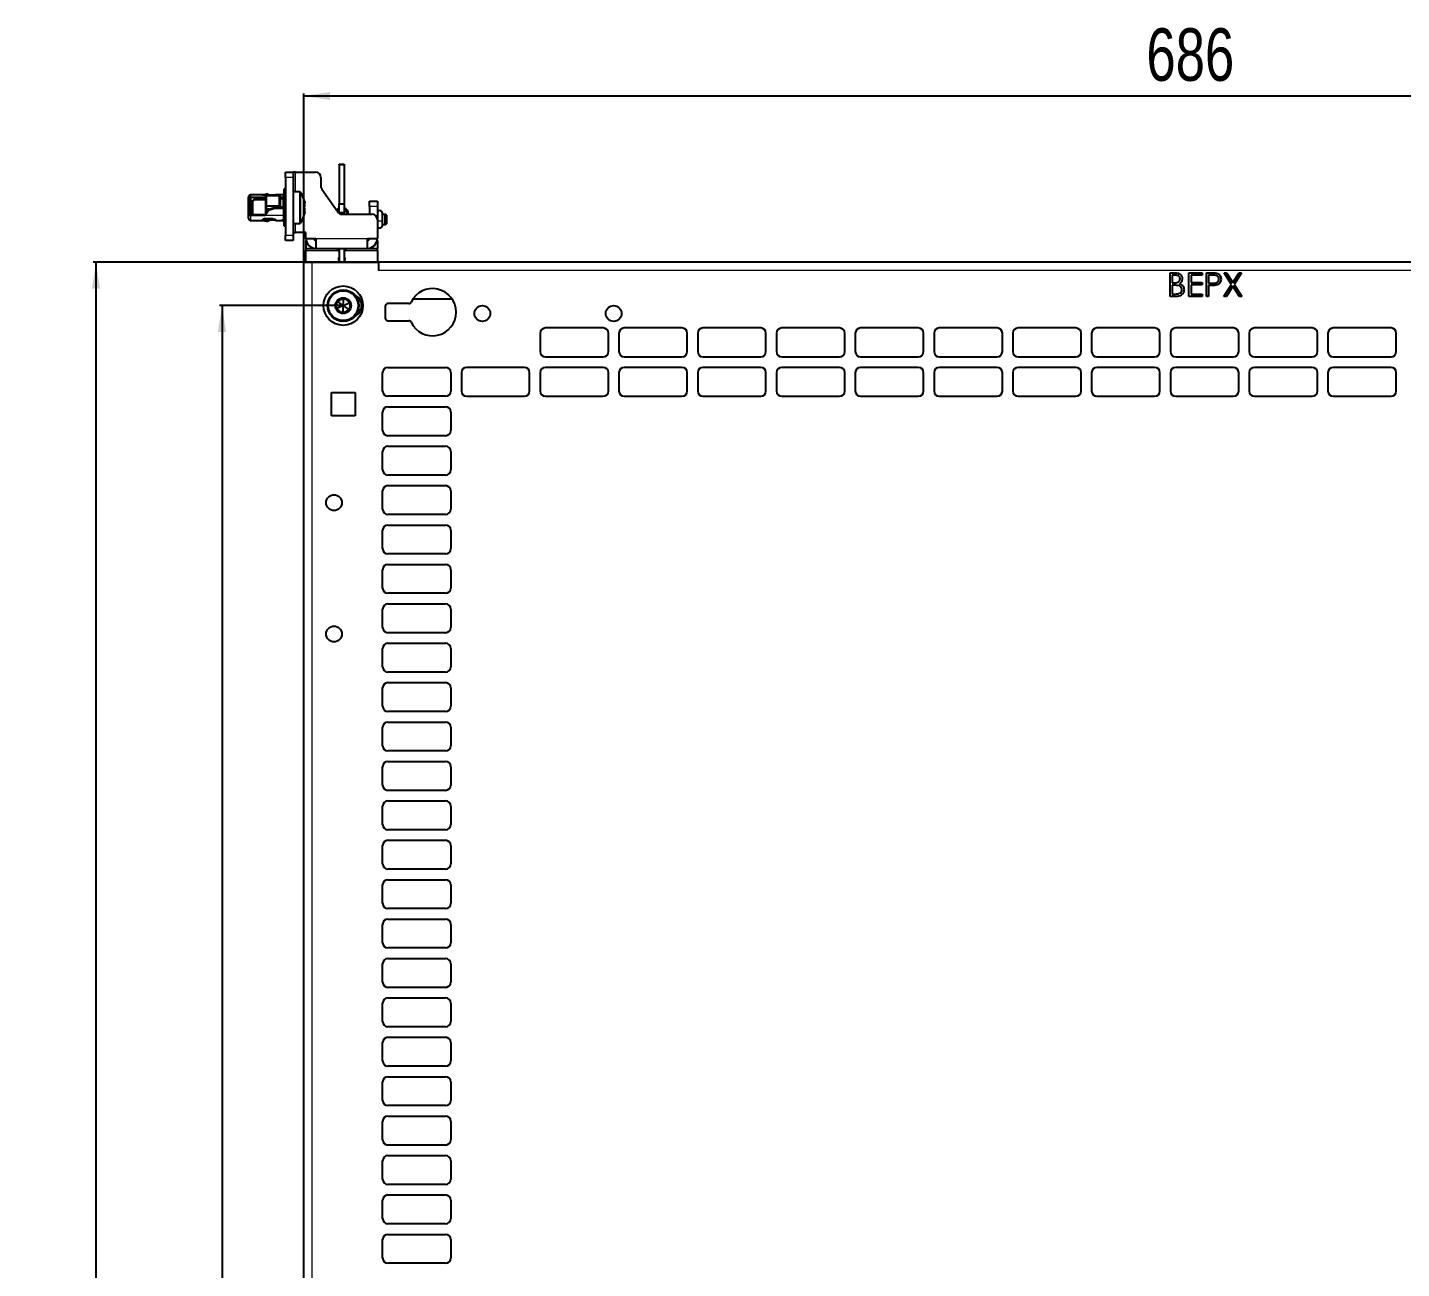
# Model space of a CAD drawing. Header units: millimetres. Extents: x -815 to 1037, y -273 to 1990.
# Drawn here: x -815 to -292, y 1464 to 1936 of the extents above; entities that cross this region are included whole.
import ezdxf

# ---------------------------------------------------------------- set-up
doc = ezdxf.new("R2010")
doc.units = ezdxf.units.MM
doc.layers.add('FORMAT', color=7, linetype='Continuous')
doc.styles.add('SLDTEXTSTYLE0', font='TXT', dxfattribs={"width": 0.75})
doc.dimstyles.new('SLDDIMSTYLE0', dxfattribs={"dimtxt": 20, "dimasz": 10, "dimexe": 0, "dimexo": 0.0625, "dimgap": 5, "dimtad": 2, "dimdec": 1, "dimrnd": 1e-09, "dimzin": 12, "dimdsep": 46, "dimtxsty": 'SLDTEXTSTYLE0', "dimsah": 1, "dimcen": 0.09, "dimadec": 0, "dimazin": 3, "dimtfac": 1, "dimtofl": 0, "dimtmove": 0, "dimatfit": 3, "dimfxl": 0, "dimfrac": 2, "dimtolj": 1, "dimtzin": 12, "dimarcsym": 0})

# ---------------------------------------------------------------- blocks, each defined once
blk = doc.blocks.new('_D')
at = {"layer": 'FORMAT'}
for p, q in [((-681.6, 1846.84), (-790.24, 1846.84)), ((-789.24, 1846.84), (-789.24, -36.18)), ((-681.6, -36.18), (-790.24, -36.18))]:
    blk.add_line(p, q, dxfattribs=at)
for points in [[(-789.24, 1846.84), (-790.77, 1836.84), (-787.7, 1836.84)], [(-789.24, -36.18), (-787.7, -26.18), (-790.77, -26.18)]]:
    blk.add_solid(points, dxfattribs=at)
at = {"layer": 'FORMAT', "insert": (-815.02, 875.77), "char_height": 20, "attachment_point": 1, "rotation": 90, "style": 'SLDTEXTSTYLE0'}
blk.add_mtext('1883', dxfattribs=at)
blk = doc.blocks.new('_D_1')
at = {"layer": 'FORMAT'}
for p, q in [((-710.09, 1846.84), (-710.09, 1911.13)), ((-710.09, 1910.13), (-24.09, 1910.13)), ((-24.09, 1846.84), (-24.09, 1911.13))]:
    blk.add_line(p, q, dxfattribs=at)
for points in [[(-710.09, 1910.13), (-700.09, 1908.59), (-700.09, 1911.66)], [(-24.09, 1910.13), (-34.09, 1911.66), (-34.09, 1908.59)]]:
    blk.add_solid(points, dxfattribs=at)
at = {"layer": 'FORMAT', "insert": (-389.25, 1935.91), "char_height": 20, "attachment_point": 1, "style": 'SLDTEXTSTYLE0'}
blk.add_mtext('686', dxfattribs=at)
blk = doc.blocks.new('_D_5')
at = {"layer": 'FORMAT'}
for p, q in [((-695.1, 1830.33), (-742.24, 1830.33)), ((-741.24, 1830.33), (-741.24, -19.67)), ((-695.1, -19.67), (-742.24, -19.67))]:
    blk.add_line(p, q, dxfattribs=at)
for points in [[(-741.24, 1830.33), (-742.77, 1820.33), (-739.7, 1820.33)], [(-741.24, -19.67), (-739.7, -9.67), (-742.77, -9.67)]]:
    blk.add_solid(points, dxfattribs=at)
at = {"layer": 'FORMAT', "insert": (-767.02, 875.77), "char_height": 20, "attachment_point": 1, "rotation": 90, "style": 'SLDTEXTSTYLE0'}
blk.add_mtext('1850', dxfattribs=at)

msp = doc.modelspace()

# ---------------------------------------------------------------- linework, layer by layer
at = {"color": 7, "linetype": 'Continuous', "lineweight": 25}
for p, q in [((-696.69, 1884.13), (-694.69, 1884.13)), ((-696.69, 1883.76), (-696.69, 1884.13)), ((-696.69, 1883.76), (-696.69, 1869.13)), ((-694.69, 1884.13), (-694.69, 1883.76)), ((-694.69, 1883.76), (-694.69, 1869.13)), ((-717.09, 1881.13), (-714.09, 1881.13)), ((-717.09, 1879.13), (-717.09, 1881.13)), ((-717.09, 1879.13), (-717.09, 1857.13)), ((-714.09, 1881.13), (-714.09, 1879.13)), ((-713.29, 1881.13), (-714.09, 1881.13)), ((-714.09, 1879.13), (-714.09, 1857.13)), ((-713.29, 1881.13), (-705.59, 1881.13)), ((-703.59, 1879.13), (-703.59, 1875.76)), ((-717.59, 1864.93), (-717.59, 1874.73)), ((-717.09, 1874.73), (-717.59, 1874.73)), ((-711.76, 1873.63), (-714.09, 1873.63)), ((-703.22, 1874.61), (-697.18, 1865.98)), ((-731.09, 1870.93), (-731.09, 1871.78)), ((-731.09, 1870.93), (-730.59, 1870.93)), ((-731.09, 1869.5), (-731.09, 1870.93)), ((-730.59, 1869.5), (-731.09, 1869.5)), ((-731.09, 1869.27), (-731.09, 1869.5)), ((-731.09, 1864.98), (-731.09, 1869.27)), ((-730.59, 1869.27), (-731.09, 1869.27)), ((-730.59, 1870.93), (-730.59, 1869.5)), ((-730.59, 1869.5), (-730.59, 1869.27)), ((-730.59, 1869.27), (-730.59, 1864.98)), ((-725.69, 1872.48), (-730.39, 1872.48)), ((-728.39, 1871.48), (-730.39, 1871.48)), ((-730.39, 1870.26), (-730.39, 1870.06)), ((-729.89, 1869.88), (-730.39, 1869.88)), ((-730.39, 1869.88), (-730.39, 1869.65)), ((-730.39, 1869.65), (-729.89, 1869.65)), ((-730.39, 1869.47), (-730.39, 1869.05)), ((-730.09, 1869.05), (-730.39, 1869.05)), ((-730.39, 1869.05), (-730.39, 1868.9)), ((-730.39, 1868.9), (-730.09, 1868.9)), ((-730.09, 1865.13), (-730.09, 1869.65)), ((-729.89, 1869.65), (-729.89, 1869.88)), ((-729.59, 1870.01), (-729.59, 1864.99)), ((-724.49, 1870.63), (-728.91, 1870.63)), ((-728.39, 1871.09), (-728.39, 1871.48)), ((-724.49, 1871.48), (-728.39, 1871.48)), ((-728.39, 1871.09), (-724.49, 1871.09)), ((-724.59, 1872.65), (-725.69, 1872.46)), ((-725.69, 1872.48), (-725.69, 1872.47)), ((-725.69, 1872.45), (-725.69, 1872.47)), ((-721.89, 1872.36), (-725.19, 1872.36)), ((-724.49, 1871.94), (-724.37, 1872.18)), ((-724.49, 1868.34), (-724.49, 1871.94)), ((-724.49, 1868.34), (-724.37, 1868.21)), ((-724.49, 1867.15), (-724.49, 1868.34)), ((-724.37, 1872.18), (-724.37, 1868.21)), ((-719.29, 1872.18), (-724.37, 1872.18)), ((-719.29, 1868.21), (-724.37, 1868.21)), ((-724.37, 1868.21), (-724.37, 1867.01)), ((-723.16, 1872.41), (-723.08, 1872.36)), ((-718.06, 1872.48), (-720.71, 1872.48)), ((-719.29, 1868.21), (-719.29, 1872.18)), ((-719.29, 1872.18), (-719.09, 1872.04)), ((-719.29, 1868.21), (-719.09, 1868.29)), ((-719.29, 1867.68), (-719.29, 1868.21)), ((-719.09, 1872.04), (-719.09, 1868.29)), ((-717.79, 1871.48), (-719.09, 1871.48)), ((-719.09, 1871.09), (-717.79, 1871.09)), ((-719.09, 1868.29), (-719.09, 1867.76)), ((-718.04, 1872.48), (-717.79, 1872.48)), ((-717.89, 1871.09), (-717.89, 1867.42)), ((-717.59, 1870.63), (-717.89, 1870.63)), ((-696.69, 1869.13), (-694.69, 1869.13)), ((-696.69, 1865.63), (-696.69, 1869.13)), ((-694.69, 1869.13), (-694.69, 1865.63)), ((-685.09, 1870.13), (-682.09, 1870.13)), ((-685.09, 1868.13), (-685.09, 1870.13)), ((-685.09, 1868.13), (-685.09, 1865.13)), ((-682.09, 1870.13), (-682.09, 1868.13)), ((-682.09, 1868.13), (-682.09, 1863.13)), ((-730.59, 1864.98), (-731.09, 1864.98)), ((-731.09, 1863.48), (-731.09, 1864.98)), ((-730.39, 1866.35), (-730.09, 1866.35)), ((-730.39, 1865.6), (-730.09, 1865.6)), ((-730.39, 1864.99), (-730.39, 1865.6)), ((-730.39, 1864.99), (-724.79, 1864.99)), ((-724.79, 1864.69), (-730.39, 1864.69)), ((-730.39, 1862.78), (-725.69, 1862.78)), ((-730.09, 1865.13), (-729.95, 1864.99)), ((-725.69, 1862.99), (-725.69, 1863.12)), ((-725.69, 1862.99), (-725.69, 1862.78)), ((-725.69, 1862.79), (-724.59, 1862.6)), ((-721.89, 1863.33), (-725.19, 1863.33)), ((-724.79, 1864.99), (-723.63, 1866.58)), ((-723.63, 1866.28), (-724.79, 1864.69)), ((-724.79, 1864.99), (-724.79, 1864.69)), ((-724.49, 1867.15), (-724.37, 1867.01)), ((-724.49, 1865.4), (-724.49, 1867.15)), ((-723.14, 1867.01), (-724.37, 1867.01)), ((-724.37, 1867.01), (-724.37, 1865.56)), ((-721.89, 1862.89), (-723.08, 1862.89)), ((-722.76, 1863.14), (-722.87, 1863.33)), ((-722.76, 1863.13), (-722.76, 1863.13)), ((-720.88, 1867.67), (-721.72, 1867.56)), ((-720.71, 1862.78), (-718.06, 1862.78)), ((-720.69, 1862.78), (-720.71, 1862.78)), ((-719.29, 1867.68), (-720.69, 1867.68)), ((-720.69, 1867.47), (-718.54, 1867.47)), ((-720.69, 1862.78), (-720.69, 1862.91)), ((-719.09, 1867.76), (-719.29, 1867.68)), ((-718.54, 1867.78), (-719.09, 1867.78)), ((-718.59, 1862.81), (-718.59, 1862.83)), ((-718.04, 1862.95), (-717.79, 1862.95)), ((-718.04, 1862.78), (-717.79, 1862.78)), ((-717.59, 1867.47), (-717.89, 1867.43)), ((-717.79, 1867.18), (-717.79, 1866.88)), ((-717.79, 1866.88), (-717.79, 1864.69)), ((-717.59, 1864.93), (-717.09, 1864.93)), ((-717.59, 1864.57), (-717.59, 1863.32)), ((-717.59, 1863.32), (-717.09, 1863.32)), ((-717.59, 1860.77), (-717.59, 1863.32)), ((-717.09, 1864.63), (-717.09, 1864.63)), ((-694.69, 1865.63), (-696.69, 1865.63)), ((-696.69, 1865.63), (-696.69, 1865.48)), ((-695.54, 1865.13), (-684.09, 1865.13)), ((-694.69, 1865.63), (-694.69, 1865.13)), ((-693.76, 1865.6), (-693.76, 1865.13)), ((-693.76, 1865.6), (-693.76, 1865.6)), ((-693.16, 1865.13), (-693.16, 1865.61)), ((-682.05, 1865.03), (-682.09, 1865.03)), ((-682.09, 1863.13), (-682.09, 1855.93)), ((-682.05, 1865.54), (-682.05, 1862.8)), ((-682.05, 1862.8), (-682.05, 1860.84)), ((-680.15, 1862.8), (-680.15, 1865.54)), ((-679.14, 1865.03), (-680.15, 1865.03)), ((-680.15, 1860.84), (-680.15, 1862.8)), ((-678.64, 1864.74), (-679.14, 1865.03)), ((-679.14, 1861.23), (-679.14, 1865.03)), ((-678.64, 1864.74), (-678.64, 1861.51)), ((-717.09, 1860.77), (-717.59, 1860.77)), ((-717.59, 1860.77), (-717.59, 1860.53)), ((-717.09, 1860.53), (-717.59, 1860.53)), ((-714.09, 1861.63), (-711.76, 1861.63)), ((-714.09, 1858.13), (-713.29, 1858.13)), ((-709.29, 1858.13), (-713.29, 1858.13)), ((-709.29, 1855.93), (-709.29, 1858.13)), ((-682.09, 1861.23), (-682.05, 1861.23)), ((-680.15, 1861.23), (-679.14, 1861.23)), ((-679.14, 1861.23), (-678.64, 1861.51)), ((-717.09, 1855.13), (-717.09, 1857.13)), ((-714.09, 1855.13), (-717.09, 1855.13)), ((-714.09, 1857.13), (-714.09, 1855.13)), ((-709.29, 1855.93), (-705.49, 1855.93)), ((-709.29, 1855.13), (-709.29, 1852.13)), ((-709.2, 1855.13), (-709.29, 1855.13)), ((-705.49, 1855.93), (-705.49, 1852.13)), ((-685.89, 1855.93), (-682.09, 1855.93)), ((-685.89, 1852.13), (-685.89, 1855.93)), ((-682.09, 1855.13), (-682.17, 1855.13)), ((-682.09, 1855.13), (-682.09, 1852.13)), ((-709.29, 1852.13), (-705.49, 1852.13)), ((-709.29, 1852.13), (-709.29, 1851.33)), ((-709.29, 1846.83), (-709.29, 1851.33)), ((-705.49, 1852.13), (-697.19, 1852.13)), ((-697.19, 1852.13), (-694.19, 1852.13)), ((-697.19, 1851.33), (-697.19, 1852.13)), ((-697.19, 1851.33), (-696.69, 1851.33)), ((-696.69, 1852.13), (-696.69, 1846.83)), ((-694.69, 1852.13), (-694.69, 1846.83)), ((-694.69, 1851.33), (-694.19, 1851.33)), ((-694.19, 1852.13), (-685.89, 1852.13)), ((-694.19, 1852.13), (-694.19, 1851.33)), ((-685.89, 1852.13), (-682.09, 1852.13)), ((-682.09, 1851.33), (-682.09, 1852.13)), ((-682.09, 1851.33), (-682.09, 1846.83)), ((-710.09, -36.17), (-710.09, 1846.83)), ((-710.09, 1846.83), (-706.99, 1846.83)), ((-706.99, 1846.83), (-681.59, 1846.83)), ((-681.59, 1846.83), (-681.59, 1846.84)), ((-52.59, 1846.84), (-681.59, 1846.84)), ((-681.59, 1846.83), (-681.59, 1843.74)), ((-380.2, 1842.84), (-378.44, 1842.84)), ((-380.2, 1833.84), (-380.2, 1842.84)), ((-379.39, 1841.91), (-379.39, 1839.03)), ((-378.29, 1841.91), (-379.39, 1841.91)), ((-373.04, 1842.84), (-367.97, 1842.84)), ((-373.04, 1833.84), (-373.04, 1842.84)), ((-372.24, 1841.91), (-372.24, 1839.14)), ((-367.97, 1841.91), (-372.24, 1841.91)), ((-367.97, 1842.84), (-367.97, 1841.91)), ((-366.35, 1842.84), (-364.59, 1842.84)), ((-366.35, 1833.84), (-366.35, 1842.84)), ((-365.54, 1841.91), (-365.54, 1838.91)), ((-363.9, 1841.91), (-365.54, 1841.91)), ((-359.6, 1842.84), (-358.67, 1842.84)), ((-356.78, 1838.43), (-359.6, 1842.84)), ((-358.67, 1842.84), (-356.31, 1839.15)), ((-356.31, 1839.15), (-353.96, 1842.84)), ((-353.03, 1842.84), (-355.85, 1838.43)), ((-353.96, 1842.84), (-353.03, 1842.84)), ((-379.39, 1839.03), (-378.85, 1839.03)), ((-379.39, 1838.11), (-379.39, 1834.76)), ((-378.86, 1838.11), (-379.39, 1838.11)), ((-372.24, 1839.14), (-367.97, 1839.14)), ((-372.24, 1838.22), (-372.24, 1834.76)), ((-367.97, 1838.22), (-372.24, 1838.22)), ((-367.97, 1839.14), (-367.97, 1838.22)), ((-365.54, 1838.91), (-363.97, 1838.89)), ((-365.54, 1837.99), (-365.54, 1833.84)), ((-364.9, 1837.99), (-365.54, 1837.99)), ((-359.72, 1833.84), (-356.78, 1838.43)), ((-356.31, 1837.7), (-358.79, 1833.84)), ((-353.84, 1833.84), (-356.31, 1837.7)), ((-355.85, 1838.43), (-352.91, 1833.84)), ((-695.09, 1830.33), (-697.45, 1831.98)), ((-695.09, 1830.33), (-694.84, 1833.2)), ((-695.09, 1830.33), (-692.47, 1831.55)), ((-653.6, 1832.84), (-668.57, 1832.84)), ((-377.76, 1833.84), (-380.2, 1833.84)), ((-379.39, 1834.76), (-378.24, 1834.76)), ((-367.97, 1833.84), (-373.04, 1833.84)), ((-372.24, 1834.76), (-367.97, 1834.76)), ((-367.97, 1834.76), (-367.97, 1833.84)), ((-365.54, 1833.84), (-366.35, 1833.84)), ((-358.79, 1833.84), (-359.72, 1833.84)), ((-352.91, 1833.84), (-353.84, 1833.84)), ((-695.09, 1830.33), (-697.7, 1829.11)), ((-695.09, 1830.33), (-695.34, 1827.45)), ((-695.09, 1830.33), (-692.72, 1828.67)), ((-679.09, 1830.09), (-679.09, 1825.59)), ((-670.14, 1831.09), (-678.09, 1831.09)), ((-678.09, 1824.59), (-670.14, 1824.59)), ((-596.09, 1821.83), (-618.09, 1821.83)), ((-566.09, 1821.83), (-588.09, 1821.83)), ((-536.09, 1821.83), (-558.09, 1821.83)), ((-506.09, 1821.83), (-528.09, 1821.83)), ((-476.09, 1821.83), (-498.09, 1821.83)), ((-446.09, 1821.83), (-468.09, 1821.83)), ((-416.09, 1821.83), (-438.09, 1821.83)), ((-386.09, 1821.83), (-408.09, 1821.83)), ((-356.09, 1821.83), (-378.09, 1821.83)), ((-326.09, 1821.83), (-348.09, 1821.83)), ((-296.09, 1821.83), (-318.09, 1821.83)), ((-620.09, 1819.83), (-620.09, 1812.83)), ((-594.09, 1812.83), (-594.09, 1819.83)), ((-590.09, 1819.83), (-590.09, 1812.83)), ((-564.09, 1812.83), (-564.09, 1819.83)), ((-560.09, 1819.83), (-560.09, 1812.83)), ((-534.09, 1812.83), (-534.09, 1819.83)), ((-530.09, 1819.83), (-530.09, 1812.83)), ((-504.09, 1812.83), (-504.09, 1819.83)), ((-500.09, 1819.83), (-500.09, 1812.83)), ((-474.09, 1812.83), (-474.09, 1819.83)), ((-470.09, 1819.83), (-470.09, 1812.83)), ((-444.09, 1812.83), (-444.09, 1819.83)), ((-440.09, 1819.83), (-440.09, 1812.83)), ((-414.09, 1812.83), (-414.09, 1819.83)), ((-410.09, 1819.83), (-410.09, 1812.83)), ((-384.09, 1812.83), (-384.09, 1819.83)), ((-380.09, 1819.83), (-380.09, 1812.83)), ((-354.09, 1812.83), (-354.09, 1819.83)), ((-350.09, 1819.83), (-350.09, 1812.83)), ((-324.09, 1812.83), (-324.09, 1819.83)), ((-320.09, 1819.83), (-320.09, 1812.83)), ((-294.09, 1812.83), (-294.09, 1819.83)), ((-618.09, 1810.83), (-596.09, 1810.83)), ((-588.09, 1810.83), (-566.09, 1810.83)), ((-558.09, 1810.83), (-536.09, 1810.83)), ((-528.09, 1810.83), (-506.09, 1810.83)), ((-498.09, 1810.83), (-476.09, 1810.83)), ((-468.09, 1810.83), (-446.09, 1810.83)), ((-438.09, 1810.83), (-416.09, 1810.83)), ((-408.09, 1810.83), (-386.09, 1810.83)), ((-378.09, 1810.83), (-356.09, 1810.83)), ((-348.09, 1810.83), (-326.09, 1810.83)), ((-318.09, 1810.83), (-296.09, 1810.83)), ((-678.09, 1806.83), (-656.09, 1806.83)), ((-626.09, 1806.83), (-648.09, 1806.83)), ((-596.09, 1806.83), (-618.09, 1806.83)), ((-566.09, 1806.83), (-588.09, 1806.83)), ((-536.09, 1806.83), (-558.09, 1806.83)), ((-506.09, 1806.83), (-528.09, 1806.83)), ((-476.09, 1806.83), (-498.09, 1806.83)), ((-446.09, 1806.83), (-468.09, 1806.83)), ((-416.09, 1806.83), (-438.09, 1806.83)), ((-386.09, 1806.83), (-408.09, 1806.83)), ((-356.09, 1806.83), (-378.09, 1806.83)), ((-326.09, 1806.83), (-348.09, 1806.83)), ((-296.09, 1806.83), (-318.09, 1806.83)), ((-680.09, 1797.83), (-680.09, 1804.83)), ((-654.09, 1804.83), (-654.09, 1797.83)), ((-650.09, 1804.83), (-650.09, 1797.83)), ((-624.09, 1797.83), (-624.09, 1804.83)), ((-620.09, 1804.83), (-620.09, 1797.83)), ((-594.09, 1797.83), (-594.09, 1804.83)), ((-590.09, 1804.83), (-590.09, 1797.83)), ((-564.09, 1797.83), (-564.09, 1804.83)), ((-560.09, 1804.83), (-560.09, 1797.83)), ((-534.09, 1797.83), (-534.09, 1804.83)), ((-530.09, 1804.83), (-530.09, 1797.83)), ((-504.09, 1797.83), (-504.09, 1804.83)), ((-500.09, 1804.83), (-500.09, 1797.83)), ((-474.09, 1797.83), (-474.09, 1804.83)), ((-470.09, 1804.83), (-470.09, 1797.83)), ((-444.09, 1797.83), (-444.09, 1804.83)), ((-440.09, 1804.83), (-440.09, 1797.83)), ((-414.09, 1797.83), (-414.09, 1804.83)), ((-410.09, 1804.83), (-410.09, 1797.83)), ((-384.09, 1797.83), (-384.09, 1804.83)), ((-380.09, 1804.83), (-380.09, 1797.83)), ((-354.09, 1797.83), (-354.09, 1804.83)), ((-350.09, 1804.83), (-350.09, 1797.83)), ((-324.09, 1797.83), (-324.09, 1804.83)), ((-320.09, 1804.83), (-320.09, 1797.83)), ((-294.09, 1797.83), (-294.09, 1804.83)), ((-699.59, 1797.33), (-690.59, 1797.33)), ((-699.59, 1788.33), (-699.59, 1797.33)), ((-690.59, 1797.33), (-690.59, 1788.33)), ((-656.09, 1795.83), (-678.09, 1795.83)), ((-648.09, 1795.83), (-626.09, 1795.83)), ((-618.09, 1795.83), (-596.09, 1795.83)), ((-588.09, 1795.83), (-566.09, 1795.83)), ((-558.09, 1795.83), (-536.09, 1795.83)), ((-528.09, 1795.83), (-506.09, 1795.83)), ((-498.09, 1795.83), (-476.09, 1795.83)), ((-468.09, 1795.83), (-446.09, 1795.83)), ((-438.09, 1795.83), (-416.09, 1795.83)), ((-408.09, 1795.83), (-386.09, 1795.83)), ((-378.09, 1795.83), (-356.09, 1795.83)), ((-348.09, 1795.83), (-326.09, 1795.83)), ((-318.09, 1795.83), (-296.09, 1795.83)), ((-680.09, 1782.83), (-680.09, 1789.83)), ((-678.09, 1791.83), (-656.09, 1791.83)), ((-654.09, 1789.83), (-654.09, 1782.83)), ((-690.59, 1788.33), (-699.59, 1788.33)), ((-656.09, 1780.83), (-678.09, 1780.83)), ((-680.09, 1767.83), (-680.09, 1774.83)), ((-678.09, 1776.83), (-656.09, 1776.83)), ((-654.09, 1774.83), (-654.09, 1767.83)), ((-656.09, 1765.83), (-678.09, 1765.83)), ((-680.09, 1752.83), (-680.09, 1759.83)), ((-678.09, 1761.83), (-656.09, 1761.83)), ((-654.09, 1759.83), (-654.09, 1752.83)), ((-656.09, 1750.83), (-678.09, 1750.83)), ((-680.09, 1737.83), (-680.09, 1744.83)), ((-678.09, 1746.83), (-656.09, 1746.83)), ((-654.09, 1744.83), (-654.09, 1737.83)), ((-656.09, 1735.83), (-678.09, 1735.83)), ((-680.09, 1722.83), (-680.09, 1729.83)), ((-678.09, 1731.83), (-656.09, 1731.83)), ((-654.09, 1729.83), (-654.09, 1722.83)), ((-656.09, 1720.83), (-678.09, 1720.83)), ((-678.09, 1716.83), (-656.09, 1716.83)), ((-680.09, 1707.83), (-680.09, 1714.83)), ((-654.09, 1714.83), (-654.09, 1707.83)), ((-656.09, 1705.83), (-678.09, 1705.83)), ((-678.09, 1701.83), (-656.09, 1701.83)), ((-680.09, 1692.83), (-680.09, 1699.83)), ((-654.09, 1699.83), (-654.09, 1692.83)), ((-656.09, 1690.83), (-678.09, 1690.83)), ((-680.09, 1677.83), (-680.09, 1684.83)), ((-678.09, 1686.83), (-656.09, 1686.83)), ((-654.09, 1684.83), (-654.09, 1677.83)), ((-656.09, 1675.83), (-678.09, 1675.83)), ((-680.09, 1662.83), (-680.09, 1669.83)), ((-678.09, 1671.83), (-656.09, 1671.83)), ((-654.09, 1669.83), (-654.09, 1662.83)), ((-656.09, 1660.83), (-678.09, 1660.83)), ((-680.09, 1647.83), (-680.09, 1654.83)), ((-678.09, 1656.83), (-656.09, 1656.83)), ((-654.09, 1654.83), (-654.09, 1647.83)), ((-656.09, 1645.83), (-678.09, 1645.83)), ((-680.09, 1632.83), (-680.09, 1639.83)), ((-678.09, 1641.83), (-656.09, 1641.83)), ((-654.09, 1639.83), (-654.09, 1632.83)), ((-656.09, 1630.83), (-678.09, 1630.83)), ((-680.09, 1617.83), (-680.09, 1624.83)), ((-678.09, 1626.83), (-656.09, 1626.83)), ((-654.09, 1624.83), (-654.09, 1617.83)), ((-656.09, 1615.83), (-678.09, 1615.83)), ((-678.09, 1611.83), (-656.09, 1611.83)), ((-680.09, 1602.83), (-680.09, 1609.83)), ((-654.09, 1609.83), (-654.09, 1602.83)), ((-656.09, 1600.83), (-678.09, 1600.83)), ((-678.09, 1596.83), (-656.09, 1596.83)), ((-680.09, 1587.83), (-680.09, 1594.83)), ((-654.09, 1594.83), (-654.09, 1587.83)), ((-656.09, 1585.83), (-678.09, 1585.83)), ((-678.09, 1581.83), (-656.09, 1581.83)), ((-680.09, 1572.83), (-680.09, 1579.83)), ((-654.09, 1579.83), (-654.09, 1572.83)), ((-656.09, 1570.83), (-678.09, 1570.83)), ((-680.09, 1557.83), (-680.09, 1564.83)), ((-678.09, 1566.83), (-656.09, 1566.83)), ((-654.09, 1564.83), (-654.09, 1557.83)), ((-656.09, 1555.83), (-678.09, 1555.83)), ((-680.09, 1542.83), (-680.09, 1549.83)), ((-678.09, 1551.83), (-656.09, 1551.83)), ((-654.09, 1549.83), (-654.09, 1542.83)), ((-656.09, 1540.83), (-678.09, 1540.83)), ((-680.09, 1527.83), (-680.09, 1534.83)), ((-678.09, 1536.83), (-656.09, 1536.83)), ((-654.09, 1534.83), (-654.09, 1527.83)), ((-656.09, 1525.83), (-678.09, 1525.83)), ((-680.09, 1512.83), (-680.09, 1519.83)), ((-678.09, 1521.83), (-656.09, 1521.83)), ((-654.09, 1519.83), (-654.09, 1512.83)), ((-656.09, 1510.83), (-678.09, 1510.83)), ((-680.09, 1497.83), (-680.09, 1504.83)), ((-678.09, 1506.83), (-656.09, 1506.83)), ((-654.09, 1504.83), (-654.09, 1497.83)), ((-656.09, 1495.83), (-678.09, 1495.83)), ((-678.09, 1491.83), (-656.09, 1491.83)), ((-680.09, 1482.83), (-680.09, 1489.83)), ((-654.09, 1489.83), (-654.09, 1482.83)), ((-656.09, 1480.83), (-678.09, 1480.83)), ((-678.09, 1476.83), (-656.09, 1476.83)), ((-680.09, 1467.83), (-680.09, 1474.83)), ((-654.09, 1474.83), (-654.09, 1467.83)), ((-656.09, 1465.83), (-678.09, 1465.83))]:
    msp.add_line(p, q, dxfattribs=at)
at = {"color": 8, "linetype": 'Continuous', "lineweight": 18}
for p, q in [((-694.69, 1883.76), (-696.69, 1883.76)), ((-714.09, 1879.13), (-717.09, 1879.13)), ((-713.29, 1873.63), (-713.29, 1881.13)), ((-711.76, 1873.63), (-711.76, 1861.63)), ((-711.32, 1873.4), (-711.32, 1861.85)), ((-730.39, 1872.48), (-730.39, 1871.48)), ((-723.19, 1872.36), (-723.16, 1872.41)), ((-717.79, 1871.48), (-717.79, 1872.48)), ((-717.79, 1870.63), (-717.79, 1871.09)), ((-682.09, 1868.13), (-685.09, 1868.13)), ((-730.39, 1864.69), (-730.39, 1862.78)), ((-717.79, 1864.69), (-724.79, 1864.69)), ((-723.63, 1866.58), (-723.63, 1866.28)), ((-721.89, 1862.89), (-721.89, 1863.33)), ((-720.88, 1867.45), (-720.88, 1867.67)), ((-720.69, 1867.68), (-720.69, 1867.47)), ((-718.54, 1867.47), (-718.54, 1867.78)), ((-718.04, 1862.95), (-718.04, 1862.78)), ((-717.79, 1862.95), (-717.79, 1864.69)), ((-713.29, 1858.13), (-713.29, 1861.63)), ((-717.09, 1857.13), (-714.09, 1857.13)), ((-705.49, 1855.93), (-685.89, 1855.93)), ((-709.29, 1851.33), (-697.19, 1851.33)), ((-694.19, 1851.33), (-682.09, 1851.33)), ((-706.99, 1846.83), (-706.99, -36.17)), ((-52.59, 1843.74), (-681.59, 1843.74))]:
    msp.add_line(p, q, dxfattribs=at)
at = {"color": 7, "linetype": 'Continuous', "lineweight": 25, "flags": 128}
for points in [[(-730.59, 1870.14), (-730.58, 1870.16), (-730.57, 1870.19), (-730.55, 1870.21), (-730.53, 1870.23), (-730.5, 1870.24), (-730.46, 1870.25), (-730.43, 1870.26), (-730.39, 1870.26)], [(-717.59, 1871.11), (-717.65, 1871.1), (-717.79, 1871.09)], [(-730.59, 1865.11), (-730.58, 1865.09), (-730.57, 1865.07), (-730.55, 1865.04), (-730.53, 1865.03), (-730.5, 1865.01), (-730.46, 1865), (-730.43, 1864.99), (-730.39, 1864.99)], [(-717.59, 1864.97), (-717.65, 1864.98), (-717.79, 1864.99)], [(-717.59, 1864.57), (-717.59, 1864.59), (-717.6, 1864.61), (-717.62, 1864.63), (-717.64, 1864.65), (-717.68, 1864.67), (-717.71, 1864.68), (-717.75, 1864.69), (-717.79, 1864.69)], [(-694.69, 1848.83), (-694.53, 1848.55), (-694.44, 1848.08)], [(-694.44, 1848.08), (-694.53, 1847.6), (-694.69, 1847.33)]]:
    msp.add_lwpolyline(points, dxfattribs=at)
at = {"color": 8, "linetype": 'Continuous', "lineweight": 18, "flags": 128}
msp.add_lwpolyline([(-693.76, 1865.6), (-693.76, 1865.6), (-693.73, 1865.53), (-693.66, 1865.47), (-693.56, 1865.43), (-693.45, 1865.42), (-693.33, 1865.44), (-693.24, 1865.48), (-693.18, 1865.54), (-693.16, 1865.61)], dxfattribs=at)
at = {"color": 7, "linetype": 'Continuous', "lineweight": 25}
for centre, radius in [((-695.09, 1830.33), 7.5), ((-695.09, 1830.33), 6), ((-695.09, 1830.33), 5.7), ((-695.09, 1830.33), 3), ((-642.09, 1827.34), 3), ((-592.09, 1827.34), 3), ((-698.59, 1755.33), 3), ((-698.59, 1705.33), 3)]:
    msp.add_circle(centre, radius, dxfattribs=at)
for centre, radius, start, end in [((-705.59, 1879.13), 2, 360, 90), ((-711.76, 1873.09), 0.54, 35.2515, 90), ((-719.49, 1867.63), 10, 10.8849, 35.2515), ((-701.59, 1875.76), 2, 180, 214.992), ((-730.39, 1871.78), 0.7, 90, 180), ((-730.45, 1870.85), 0.641, 84.2482, 172.7634), ((-730.4, 1870.9), 0.183, 84.2482, 172.7634), ((-717.79, 1872.68), 0.2, 269.9998, 359.9998), ((-717.77, 1871.67), 0.183, 264.2482, 352.7634), ((-730.39, 1863.48), 0.7, 180, 270), ((-730.47, 1865.39), 0.71, 215.1313, 277.0089), ((-720.69, 1866.54), 0.932, 89.97, 102.0278), ((-718.47, 1867.09), 0.687, 7.2366, 95.7518), ((-718.47, 1866.79), 0.687, 7.2366, 95.7518), ((-717.78, 1862.75), 0.197, 1.0398, 91.0034), ((-717.79, 1862.58), 0.2, 0.0002, 90.0002), ((-717.54, 1864.49), 0.46, 10.179, 76.8719), ((-719.49, 1867.63), 10, 324.7485, 349.0216), ((-695.54, 1867.13), 2, 214.992, 270), ((-684.09, 1863.13), 2, 0, 90), ((-681.1, 1865.54), 0.95, 0, 180), ((-711.76, 1862.17), 0.54, 270, 324.7485), ((-681.1, 1860.84), 0.95, 180, 0), ((-705.49, 1855.93), 3.8, 180, 270), ((-705.49, 1855.93), 0.8, 180, 270), ((-685.89, 1855.93), 0.8, 270, 0), ((-685.89, 1855.93), 3.8, 270, 0), ((-695.69, 1848.08), 1.25, 143.1301, 216.8699), ((-661.09, 1827.84), 9, 205.1507, 154.8493), ((-692.59, 1830.33), 4.5, 294.9749, 65.0251), ((-670.14, 1832.09), 1, 270, 334.8493), ((-678.09, 1830.09), 1, 90, 180), ((-678.09, 1825.59), 1, 180, 270), ((-670.14, 1823.59), 1, 25.1507, 90), ((-618.09, 1819.83), 2, 90, 180), ((-596.09, 1819.83), 2, 0, 90), ((-588.09, 1819.83), 2, 90, 180), ((-566.09, 1819.83), 2, 0, 90), ((-558.09, 1819.83), 2, 90, 180), ((-536.09, 1819.83), 2, 0, 90), ((-528.09, 1819.83), 2, 90, 180), ((-506.09, 1819.83), 2, 0, 90), ((-498.09, 1819.83), 2, 90, 180), ((-476.09, 1819.83), 2, 0, 90), ((-468.09, 1819.83), 2, 90, 180), ((-446.09, 1819.83), 2, 0, 90), ((-438.09, 1819.83), 2, 90, 180), ((-416.09, 1819.83), 2, 0, 90), ((-408.09, 1819.83), 2, 90, 180), ((-386.09, 1819.83), 2, 0, 90), ((-378.09, 1819.83), 2, 90, 180), ((-356.09, 1819.83), 2, 0, 90), ((-348.09, 1819.83), 2, 90, 180), ((-326.09, 1819.83), 2, 0, 90), ((-318.09, 1819.83), 2, 90, 180), ((-296.09, 1819.83), 2, 0, 90), ((-618.09, 1812.83), 2, 180, 270), ((-596.09, 1812.83), 2, 270, 0), ((-588.09, 1812.83), 2, 180, 270), ((-566.09, 1812.83), 2, 270, 0), ((-558.09, 1812.83), 2, 180, 270), ((-536.09, 1812.83), 2, 270, 0), ((-528.09, 1812.83), 2, 180, 270), ((-506.09, 1812.83), 2, 270, 0), ((-498.09, 1812.83), 2, 180, 270), ((-476.09, 1812.83), 2, 270, 0), ((-468.09, 1812.83), 2, 180, 270), ((-446.09, 1812.83), 2, 270, 0), ((-438.09, 1812.83), 2, 180, 270), ((-416.09, 1812.83), 2, 270, 0), ((-408.09, 1812.83), 2, 180, 270), ((-386.09, 1812.83), 2, 270, 0), ((-378.09, 1812.83), 2, 180, 270), ((-356.09, 1812.83), 2, 270, 0), ((-348.09, 1812.83), 2, 180, 270), ((-326.09, 1812.83), 2, 270, 0), ((-318.09, 1812.83), 2, 180, 270), ((-296.09, 1812.83), 2, 270, 0), ((-678.09, 1804.83), 2, 90, 180), ((-656.09, 1804.83), 2, 0, 90), ((-648.09, 1804.83), 2, 90, 180), ((-626.09, 1804.83), 2, 0, 90), ((-618.09, 1804.83), 2, 90, 180), ((-596.09, 1804.83), 2, 0, 90), ((-588.09, 1804.83), 2, 90, 180), ((-566.09, 1804.83), 2, 0, 90), ((-558.09, 1804.83), 2, 90, 180), ((-536.09, 1804.83), 2, 0, 90), ((-528.09, 1804.83), 2, 90, 180), ((-506.09, 1804.83), 2, 0, 90), ((-498.09, 1804.83), 2, 90, 180), ((-476.09, 1804.83), 2, 0, 90), ((-468.09, 1804.83), 2, 90, 180), ((-446.09, 1804.83), 2, 0, 90), ((-438.09, 1804.83), 2, 90, 180), ((-416.09, 1804.83), 2, 0, 90), ((-408.09, 1804.83), 2, 90, 180), ((-386.09, 1804.83), 2, 0, 90), ((-378.09, 1804.83), 2, 90, 180), ((-356.09, 1804.83), 2, 0, 90), ((-348.09, 1804.83), 2, 90, 180), ((-326.09, 1804.83), 2, 0, 90), ((-318.09, 1804.83), 2, 90, 180), ((-296.09, 1804.83), 2, 0, 90), ((-678.09, 1797.83), 2, 180, 270), ((-656.09, 1797.83), 2, 270, 0), ((-648.09, 1797.83), 2, 180, 270), ((-626.09, 1797.83), 2, 270, 0), ((-618.09, 1797.83), 2, 180, 270), ((-596.09, 1797.83), 2, 270, 0), ((-588.09, 1797.83), 2, 180, 270), ((-566.09, 1797.83), 2, 270, 0), ((-558.09, 1797.83), 2, 180, 270), ((-536.09, 1797.83), 2, 270, 0), ((-528.09, 1797.83), 2, 180, 270), ((-506.09, 1797.83), 2, 270, 0), ((-498.09, 1797.83), 2, 180, 270), ((-476.09, 1797.83), 2, 270, 0), ((-468.09, 1797.83), 2, 180, 270), ((-446.09, 1797.83), 2, 270, 0), ((-438.09, 1797.83), 2, 180, 270), ((-416.09, 1797.83), 2, 270, 0), ((-408.09, 1797.83), 2, 180, 270), ((-386.09, 1797.83), 2, 270, 0), ((-378.09, 1797.83), 2, 180, 270), ((-356.09, 1797.83), 2, 270, 0), ((-348.09, 1797.83), 2, 180, 270), ((-326.09, 1797.83), 2, 270, 0), ((-318.09, 1797.83), 2, 180, 270), ((-296.09, 1797.83), 2, 270, 0), ((-678.09, 1789.83), 2, 90, 180), ((-656.09, 1789.83), 2, 0, 90), ((-678.09, 1782.83), 2, 180, 270), ((-656.09, 1782.83), 2, 270, 0), ((-678.09, 1774.83), 2, 90, 180), ((-656.09, 1774.83), 2, 0, 90), ((-678.09, 1767.83), 2, 180, 270), ((-656.09, 1767.83), 2, 270, 0), ((-678.09, 1759.83), 2, 90, 180), ((-656.09, 1759.83), 2, 0, 90), ((-678.09, 1752.83), 2, 180, 270), ((-656.09, 1752.83), 2, 270, 0), ((-678.09, 1744.83), 2, 90, 180), ((-656.09, 1744.83), 2, 0, 90), ((-678.09, 1737.83), 2, 180, 270), ((-656.09, 1737.83), 2, 270, 0), ((-678.09, 1729.83), 2, 90, 180), ((-656.09, 1729.83), 2, 0, 90), ((-678.09, 1722.83), 2, 180, 270), ((-656.09, 1722.83), 2, 270, 0), ((-678.09, 1714.83), 2, 90, 180), ((-656.09, 1714.83), 2, 0, 90), ((-678.09, 1707.83), 2, 180, 270), ((-656.09, 1707.83), 2, 270, 0), ((-678.09, 1699.83), 2, 90, 180), ((-656.09, 1699.83), 2, 0, 90), ((-678.09, 1692.83), 2, 180, 270), ((-656.09, 1692.83), 2, 270, 0), ((-678.09, 1684.83), 2, 90, 180), ((-656.09, 1684.83), 2, 0, 90), ((-678.09, 1677.83), 2, 180, 270), ((-656.09, 1677.83), 2, 270, 0), ((-678.09, 1669.83), 2, 90, 180), ((-656.09, 1669.83), 2, 0, 90), ((-678.09, 1662.83), 2, 180, 270), ((-656.09, 1662.83), 2, 270, 0), ((-678.09, 1654.83), 2, 90, 180), ((-656.09, 1654.83), 2, 0, 90), ((-678.09, 1647.83), 2, 180, 270), ((-656.09, 1647.83), 2, 270, 0), ((-678.09, 1639.83), 2, 90, 180), ((-656.09, 1639.83), 2, 0, 90), ((-678.09, 1632.83), 2, 180, 270), ((-656.09, 1632.83), 2, 270, 0), ((-678.09, 1624.83), 2, 90, 180), ((-656.09, 1624.83), 2, 0, 90), ((-678.09, 1617.83), 2, 180, 270), ((-656.09, 1617.83), 2, 270, 0), ((-678.09, 1609.83), 2, 90, 180), ((-656.09, 1609.83), 2, 0, 90), ((-678.09, 1602.83), 2, 180, 270), ((-656.09, 1602.83), 2, 270, 0), ((-678.09, 1594.83), 2, 90, 180), ((-656.09, 1594.83), 2, 0, 90), ((-678.09, 1587.83), 2, 180, 270), ((-656.09, 1587.83), 2, 270, 0), ((-678.09, 1579.83), 2, 90, 180), ((-656.09, 1579.83), 2, 0, 90), ((-678.09, 1572.83), 2, 180, 270), ((-656.09, 1572.83), 2, 270, 0), ((-678.09, 1564.83), 2, 90, 180), ((-656.09, 1564.83), 2, 0, 90), ((-678.09, 1557.83), 2, 180, 270), ((-656.09, 1557.83), 2, 270, 0), ((-678.09, 1549.83), 2, 90, 180), ((-656.09, 1549.83), 2, 0, 90), ((-678.09, 1542.83), 2, 180, 270), ((-656.09, 1542.83), 2, 270, 0), ((-678.09, 1534.83), 2, 90, 180), ((-656.09, 1534.83), 2, 0, 90), ((-678.09, 1527.83), 2, 180, 270), ((-656.09, 1527.83), 2, 270, 0), ((-678.09, 1519.83), 2, 90, 180), ((-656.09, 1519.83), 2, 0, 90), ((-678.09, 1512.83), 2, 180, 270), ((-656.09, 1512.83), 2, 270, 0), ((-678.09, 1504.83), 2, 90, 180), ((-656.09, 1504.83), 2, 0, 90), ((-678.09, 1497.83), 2, 180, 270), ((-656.09, 1497.83), 2, 270, 0), ((-678.09, 1489.83), 2, 90, 180), ((-656.09, 1489.83), 2, 0, 90), ((-678.09, 1482.83), 2, 180, 270), ((-656.09, 1482.83), 2, 270, 0), ((-678.09, 1474.83), 2, 90, 180), ((-656.09, 1474.83), 2, 0, 90), ((-678.09, 1467.83), 2, 180, 270), ((-656.09, 1467.83), 2, 270, 0)]:
    msp.add_arc(centre, radius, start, end, dxfattribs=at)
at = {"color": 8, "linetype": 'Continuous', "lineweight": 18}
for centre, start, end in [((-681.33, 1864.22), 243.0891, 278.3694), ((-680.87, 1864.22), 261.6306, 296.9109)]:
    msp.add_arc(centre, 1.59, start, end, dxfattribs=at)
at = {"color": 7, "linetype": 'Continuous', "lineweight": 25}
msp.add_ellipse((-720.69, 1867.35), major_axis=(0.75, 0), ratio=0.445831, start_param=1.570796, end_param=1.83344, dxfattribs=at)
for points, knots in [([(-730.39, 1871.48), (-730.39, 1871.22), (-730.39, 1870.74), (-730.39, 1870.15), (-730.39, 1869.88)], [0, 0, 0, 0, 0.559866, 1, 1, 1, 1]), ([(-728.39, 1871.48), (-728.67, 1871.22), (-729.17, 1870.74), (-729.67, 1870.15), (-729.89, 1869.88)], [0, 0, 0, 0, 0.559911, 1, 1, 1, 1]), ([(-728.39, 1871.09), (-728.67, 1870.85), (-729.17, 1870.43), (-729.67, 1869.89), (-729.89, 1869.65)], [0, 0, 0, 0, 0.559868, 1, 1, 1, 1]), ([(-725.69, 1872.47), (-725.19, 1872.59), (-724.52, 1872.74), (-723.62, 1872.73), (-723.32, 1872.52), (-723.16, 1872.41)], [0, 0, 0, 0, 0.587693, 0.790818, 1, 1, 1, 1]), ([(-725.19, 1872.36), (-725.24, 1872.37), (-725.35, 1872.37), (-725.5, 1872.39), (-725.62, 1872.41), (-725.68, 1872.43), (-725.68, 1872.44), (-725.69, 1872.45)], [0, 0, 0, 0, 0.214445, 0.428893, 0.643239, 0.857188, 1, 1, 1, 1]), ([(-723.59, 1872.64), (-723.65, 1872.67), (-723.74, 1872.73), (-723.88, 1872.76), (-724.12, 1872.75), (-724.41, 1872.68), (-724.67, 1872.64), (-724.76, 1872.62)], [0, 0, 0, 0, 0.19596, 0.292391, 0.38871, 0.788731, 1, 1, 1, 1]), ([(-720.71, 1872.47), (-720.72, 1872.47), (-720.75, 1872.47), (-720.93, 1872.44), (-721.22, 1872.4), (-721.56, 1872.37), (-721.79, 1872.37), (-721.89, 1872.36)], [0, 0, 0, 0, 0.132621, 0.367345, 0.598403, 0.830955, 1, 1, 1, 1]), ([(-709.89, 1867.87), (-709.89, 1867.88), (-709.89, 1867.9), (-709.88, 1867.94), (-709.83, 1868.05), (-709.75, 1868.17), (-709.68, 1868.37), (-709.66, 1868.65), (-709.68, 1869.1), (-709.75, 1869.55), (-709.84, 1869.92), (-709.87, 1870.06), (-709.88, 1870.12), (-709.89, 1870.15), (-709.89, 1870.17), (-709.88, 1870.17), (-709.87, 1870.16), (-709.82, 1870.03), (-709.73, 1869.76), (-709.66, 1869.5), (-709.67, 1869.5), (-709.67, 1869.5)], [0, 0, 0, 0, 0.005558, 0.013374, 0.035034, 0.131849, 0.247035, 0.319984, 0.393529, 0.553866, 0.60656, 0.632964, 0.646239, 0.65197, 0.65776, 0.662732, 0.671493, 0.698625, 0.8253, 0.953094, 1, 1, 1, 1]), ([(-730.39, 1864.99), (-730.39, 1865.18), (-730.39, 1865.6), (-730.39, 1866.09), (-730.39, 1866.35)], [0, 0, 0, 0, 0.464597, 1, 1, 1, 1]), ([(-725.69, 1863.12), (-725.68, 1863.14), (-725.67, 1863.19), (-725.58, 1863.25), (-725.46, 1863.3), (-725.32, 1863.33), (-725.22, 1863.33), (-725.19, 1863.33)], [0, 0, 0, 0, 0.214373, 0.428779, 0.642592, 0.856666, 1, 1, 1, 1]), ([(-725.69, 1862.99), (-725.19, 1862.87), (-724.52, 1862.7), (-723.62, 1862.68), (-723.32, 1862.88), (-723.16, 1862.98)], [0, 0, 0, 0, 0.587693, 0.790818, 1, 1, 1, 1]), ([(-725.69, 1862.78), (-725.19, 1862.66), (-724.52, 1862.51), (-723.62, 1862.52), (-723.32, 1862.73), (-723.16, 1862.84)], [0, 0, 0, 0, 0.5876932, 0.7908183, 1, 1, 1, 1]), ([(-723.63, 1866.58), (-723.51, 1866.71), (-723.27, 1866.98), (-722.6, 1867.32), (-722.06, 1867.47), (-721.72, 1867.56)], [0, 0, 0, 0, 0.261809, 0.533628, 1, 1, 1, 1]), ([(-723.63, 1866.28), (-723.46, 1866.45), (-723.11, 1866.8), (-722.13, 1867.18), (-721.37, 1867.35), (-720.88, 1867.45)], [0, 0, 0, 0, 0.254027, 0.526591, 1, 1, 1, 1]), ([(-722.76, 1863.13), (-722.76, 1863.14), (-722.77, 1863.15), (-722.85, 1863.13), (-722.96, 1863.08), (-723.07, 1863.03), (-723.14, 1862.99), (-723.16, 1862.98)], [0, 0, 0, 0, 0.225883, 0.451767, 0.67765, 0.903524, 1, 1, 1, 1]), ([(-723.16, 1862.84), (-723.11, 1862.87), (-723.02, 1862.92), (-722.89, 1863.01), (-722.8, 1863.07), (-722.76, 1863.11), (-722.76, 1863.13), (-722.76, 1863.13)], [0, 0, 0, 0, 0.225867, 0.4517344, 0.6775983, 0.9034793, 1, 1, 1, 1]), ([(-721.89, 1863.33), (-721.75, 1863.33), (-721.48, 1863.31), (-721.12, 1863.22), (-720.85, 1863.1), (-720.71, 1862.99), (-720.69, 1862.93), (-720.69, 1862.91)], [0, 0, 0, 0, 0.213238, 0.42649, 0.63916, 0.849598, 1, 1, 1, 1]), ([(-720.75, 1862.78), (-720.81, 1862.79), (-720.92, 1862.81), (-721.22, 1862.85), (-721.56, 1862.88), (-721.79, 1862.89), (-721.89, 1862.89)], [0, 0, 0, 0, 0.270612, 0.537, 0.805108, 1, 1, 1, 1]), ([(-718.59, 1862.83), (-718.58, 1862.84), (-718.57, 1862.86), (-718.47, 1862.9), (-718.34, 1862.93), (-718.18, 1862.94), (-718.08, 1862.95), (-718.04, 1862.95)], [0, 0, 0, 0, 0.2143054, 0.4286504, 0.6422794, 0.8562229, 1, 1, 1, 1]), ([(-718.04, 1862.78), (-718.1, 1862.78), (-718.22, 1862.78), (-718.39, 1862.78), (-718.51, 1862.78), (-718.58, 1862.79), (-718.58, 1862.8), (-718.59, 1862.81)], [0, 0, 0, 0, 0.2143929, 0.4287887, 0.6430611, 0.8568545, 1, 1, 1, 1]), ([(-717.59, 1867.42), (-717.59, 1867.43), (-717.59, 1867.43), (-717.61, 1867.44), (-717.64, 1867.44), (-717.72, 1867.44), (-717.79, 1867.43), (-717.83, 1867.42), (-717.85, 1867.41)], [0, 0, 0, 0, 0.1617491, 0.3126795, 0.4463249, 0.6476804, 0.8628354, 1, 1, 1, 1]), ([(-717.59, 1866.24), (-717.59, 1866.24), (-717.59, 1866.25), (-717.61, 1866.26), (-717.64, 1866.28), (-717.71, 1866.29), (-717.76, 1866.29), (-717.79, 1866.3)], [0, 0, 0, 0, 0.195302, 0.377541, 0.538909, 0.761383, 1, 1, 1, 1]), ([(-709.67, 1865.72), (-709.67, 1865.74), (-709.66, 1865.79), (-709.68, 1865.73), (-709.76, 1865.53), (-709.84, 1865.36), (-709.87, 1865.32), (-709.88, 1865.31), (-709.89, 1865.32), (-709.89, 1865.34), (-709.88, 1865.37), (-709.86, 1865.46), (-709.78, 1865.81), (-709.7, 1866.25), (-709.66, 1866.77), (-709.67, 1867.2), (-709.75, 1867.44), (-709.82, 1867.63), (-709.85, 1867.7), (-709.87, 1867.75), (-709.88, 1867.8), (-709.89, 1867.84), (-709.89, 1867.86), (-709.89, 1867.87)], [0, 0, 0, 0, 0.029808, 0.101722, 0.265658, 0.314468, 0.33896, 0.348832, 0.354202, 0.359616, 0.365729, 0.3767, 0.418569, 0.583882, 0.661985, 0.741086, 0.894598, 0.932496, 0.956593, 0.972453, 0.988405, 0.994772, 1, 1, 1, 1]), ([(-696.69, 1867.35), (-696.95, 1867.24), (-697.34, 1867.06), (-697.58, 1866.75), (-697.65, 1866.65)], [0, 0, 0, 0, 0.66775, 1, 1, 1, 1]), ([(-697.3, 1866.15), (-697.29, 1866.19), (-697.19, 1866.38), (-696.96, 1866.58), (-696.72, 1866.67), (-696.69, 1866.68)], [0, 0, 0, 0, 0.17004, 0.879402, 1, 1, 1, 1]), ([(-693.16, 1865.61), (-693.17, 1865.75), (-693.2, 1866.12), (-693.51, 1866.69), (-694.04, 1867.18), (-694.49, 1867.33), (-694.69, 1867.4)], [0, 0, 0, 0, 0.173097, 0.475053, 0.778671, 1, 1, 1, 1]), ([(-694.69, 1866.77), (-694.52, 1866.69), (-694.17, 1866.52), (-693.83, 1866.09), (-693.79, 1865.76), (-693.76, 1865.6)], [0, 0, 0, 0, 0.296716, 0.64973, 1, 1, 1, 1]), ([(-724.75, 1862.63), (-724.68, 1862.61), (-724.47, 1862.58), (-724.28, 1862.55), (-724.15, 1862.53)], [0, 0, 0, 0, 0.337574, 1, 1, 1, 1]), ([(-378.44, 1842.84), (-378.06, 1842.83), (-377.29, 1842.81), (-376.28, 1842.35), (-375.68, 1841.51), (-375.62, 1840.91), (-375.58, 1840.61)], [0, 0, 0, 0, 0.281352, 0.559956, 0.779911, 1, 1, 1, 1]), ([(-376.39, 1840.59), (-376.42, 1840.81), (-376.46, 1841.14), (-376.74, 1841.49), (-377.28, 1841.87), (-377.84, 1841.89), (-378.29, 1841.91)], [0, 0, 0, 0, 0.249269, 0.374899, 0.500587, 1, 1, 1, 1]), ([(-364.59, 1842.84), (-364.2, 1842.84), (-363.52, 1842.84), (-362.84, 1842.74), (-362.54, 1842.7)], [0, 0, 0, 0, 0.560314, 1, 1, 1, 1]), ([(-361.62, 1840.42), (-361.66, 1840.68), (-361.72, 1841.07), (-362.06, 1841.47), (-362.48, 1841.78), (-363.13, 1841.9), (-363.64, 1841.91), (-363.9, 1841.91)], [0, 0, 0, 0, 0.248322, 0.37376, 0.499102, 0.748842, 1, 1, 1, 1]), ([(-362.54, 1842.7), (-362.26, 1842.6), (-361.72, 1842.4), (-361.15, 1841.8), (-360.85, 1841.1), (-360.83, 1840.65), (-360.81, 1840.42)], [0, 0, 0, 0, 0.279718, 0.559333, 0.779493, 1, 1, 1, 1]), ([(-377.17, 1838), (-377.48, 1838.04), (-378.04, 1838.11), (-378.61, 1838.11), (-378.86, 1838.11)], [0, 0, 0, 0, 0.559734, 1, 1, 1, 1]), ([(-378.85, 1839.03), (-378.57, 1839.03), (-378.03, 1839.04), (-377.34, 1839.18), (-376.88, 1839.49), (-376.61, 1839.8), (-376.42, 1840.18), (-376.4, 1840.45), (-376.39, 1840.59)], [0, 0, 0, 0, 0.250521, 0.499945, 0.625019, 0.75007, 0.875067, 1, 1, 1, 1]), ([(-375.7, 1836.39), (-375.73, 1836.61), (-375.78, 1837.05), (-376.3, 1837.7), (-376.84, 1837.88), (-377.17, 1838)], [0, 0, 0, 0, 0.279937, 0.560436, 1, 1, 1, 1]), ([(-375.58, 1840.61), (-375.64, 1840.17), (-375.74, 1839.39), (-376.35, 1838.9), (-376.62, 1838.69)], [0, 0, 0, 0, 0.559198, 1, 1, 1, 1]), ([(-376.62, 1838.69), (-376.35, 1838.58), (-375.82, 1838.36), (-375.25, 1837.76), (-374.94, 1837.07), (-374.91, 1836.62), (-374.89, 1836.39)], [0, 0, 0, 0, 0.2804081, 0.5595627, 0.7797314, 1, 1, 1, 1]), ([(-362.61, 1838.14), (-363.04, 1838.08), (-363.8, 1837.99), (-364.56, 1837.99), (-364.9, 1837.99)], [0, 0, 0, 0, 0.559686, 1, 1, 1, 1]), ([(-363.97, 1838.89), (-363.7, 1838.9), (-363.18, 1838.91), (-362.51, 1839.04), (-362.07, 1839.34), (-361.72, 1839.75), (-361.66, 1840.15), (-361.62, 1840.42)], [0, 0, 0, 0, 0.251143, 0.501048, 0.626315, 0.751748, 1, 1, 1, 1]), ([(-360.81, 1840.42), (-360.84, 1840.12), (-360.88, 1839.53), (-361.33, 1838.81), (-361.94, 1838.34), (-362.39, 1838.21), (-362.61, 1838.14)], [0, 0, 0, 0, 0.2800989, 0.5593238, 0.7794579, 1, 1, 1, 1]), ([(-697.7, 1829.11), (-697.67, 1829.43), (-697.6, 1830.22), (-697.52, 1831.22), (-697.46, 1831.83), (-697.45, 1831.98)], [0, 0, 0, 0, 0.341758, 0.840485, 1, 1, 1, 1]), ([(-697.45, 1831.98), (-696.98, 1832.2), (-696.11, 1832.61), (-695.24, 1833.01), (-694.84, 1833.2)], [0, 0, 0, 0, 0.534686, 1, 1, 1, 1]), ([(-694.84, 1833.2), (-694.41, 1832.91), (-693.62, 1832.35), (-692.84, 1831.8), (-692.47, 1831.55)], [0, 0, 0, 0, 0.534686, 1, 1, 1, 1]), ([(-692.47, 1831.55), (-692.48, 1831.4), (-692.54, 1830.78), (-692.62, 1829.79), (-692.69, 1828.99), (-692.72, 1828.67)], [0, 0, 0, 0, 0.159515, 0.658242, 1, 1, 1, 1]), ([(-378.24, 1834.76), (-377.96, 1834.76), (-377.39, 1834.77), (-376.54, 1834.96), (-376, 1835.45), (-375.74, 1835.96), (-375.71, 1836.25), (-375.7, 1836.39)], [0, 0, 0, 0, 0.2510532, 0.500846, 0.7494717, 0.8747587, 1, 1, 1, 1]), ([(-374.89, 1836.39), (-374.94, 1835.99), (-375.05, 1835.18), (-375.86, 1834.33), (-376.81, 1833.89), (-377.45, 1833.85), (-377.76, 1833.84)], [0, 0, 0, 0, 0.27913, 0.558665, 0.779075, 1, 1, 1, 1]), ([(-695.34, 1827.45), (-695.76, 1827.75), (-696.55, 1828.3), (-697.34, 1828.85), (-697.7, 1829.11)], [0, 0, 0, 0, 0.5346859, 1, 1, 1, 1]), ([(-692.72, 1828.67), (-693.19, 1828.45), (-694.06, 1828.04), (-694.93, 1827.64), (-695.34, 1827.45)], [0, 0, 0, 0, 0.534686, 1, 1, 1, 1])]:
    msp.add_open_spline(points, degree=3, knots=knots, dxfattribs=at)
at = {"color": 8, "linetype": 'Continuous', "lineweight": 18}
msp.add_open_spline([(-723.16, 1862.98), (-723.2, 1863.05), (-723.27, 1863.17), (-723.34, 1863.29), (-723.37, 1863.33)], degree=3, knots=[0, 0, 0, 0, 0.616998, 1, 1, 1, 1], dxfattribs=at)

# ---------------------------------------------------------------- dimensions: what is measured, and where the dimension line sits
at = {"layer": 'FORMAT'}
for base, p1, p2, angle, picture, middle in [((-24.09, 1910.13), (-710.09, 1846.83), (-24.09, 1846.83), 0, '_D_1', (-367.09, 1910.13)), ((-789.24, -36.18), (-681.59, 1846.84), (-681.59, -36.18), 90, '_D', (-789.24, 905.33)), ((-741.24, -19.67), (-695.09, 1830.33), (-695.09, -19.67), 90, '_D_5', (-741.24, 905.33))]:
    dim = msp.add_linear_dim(base=base, p1=p1, p2=p2, angle=angle, dimstyle='SLDDIMSTYLE0', dxfattribs=at)
    dim.commit()
    dim.dimension.update_dxf_attribs({"geometry": picture, "text_midpoint": middle, "dimtype": 160})

doc.saveas('drawing.dxf')
